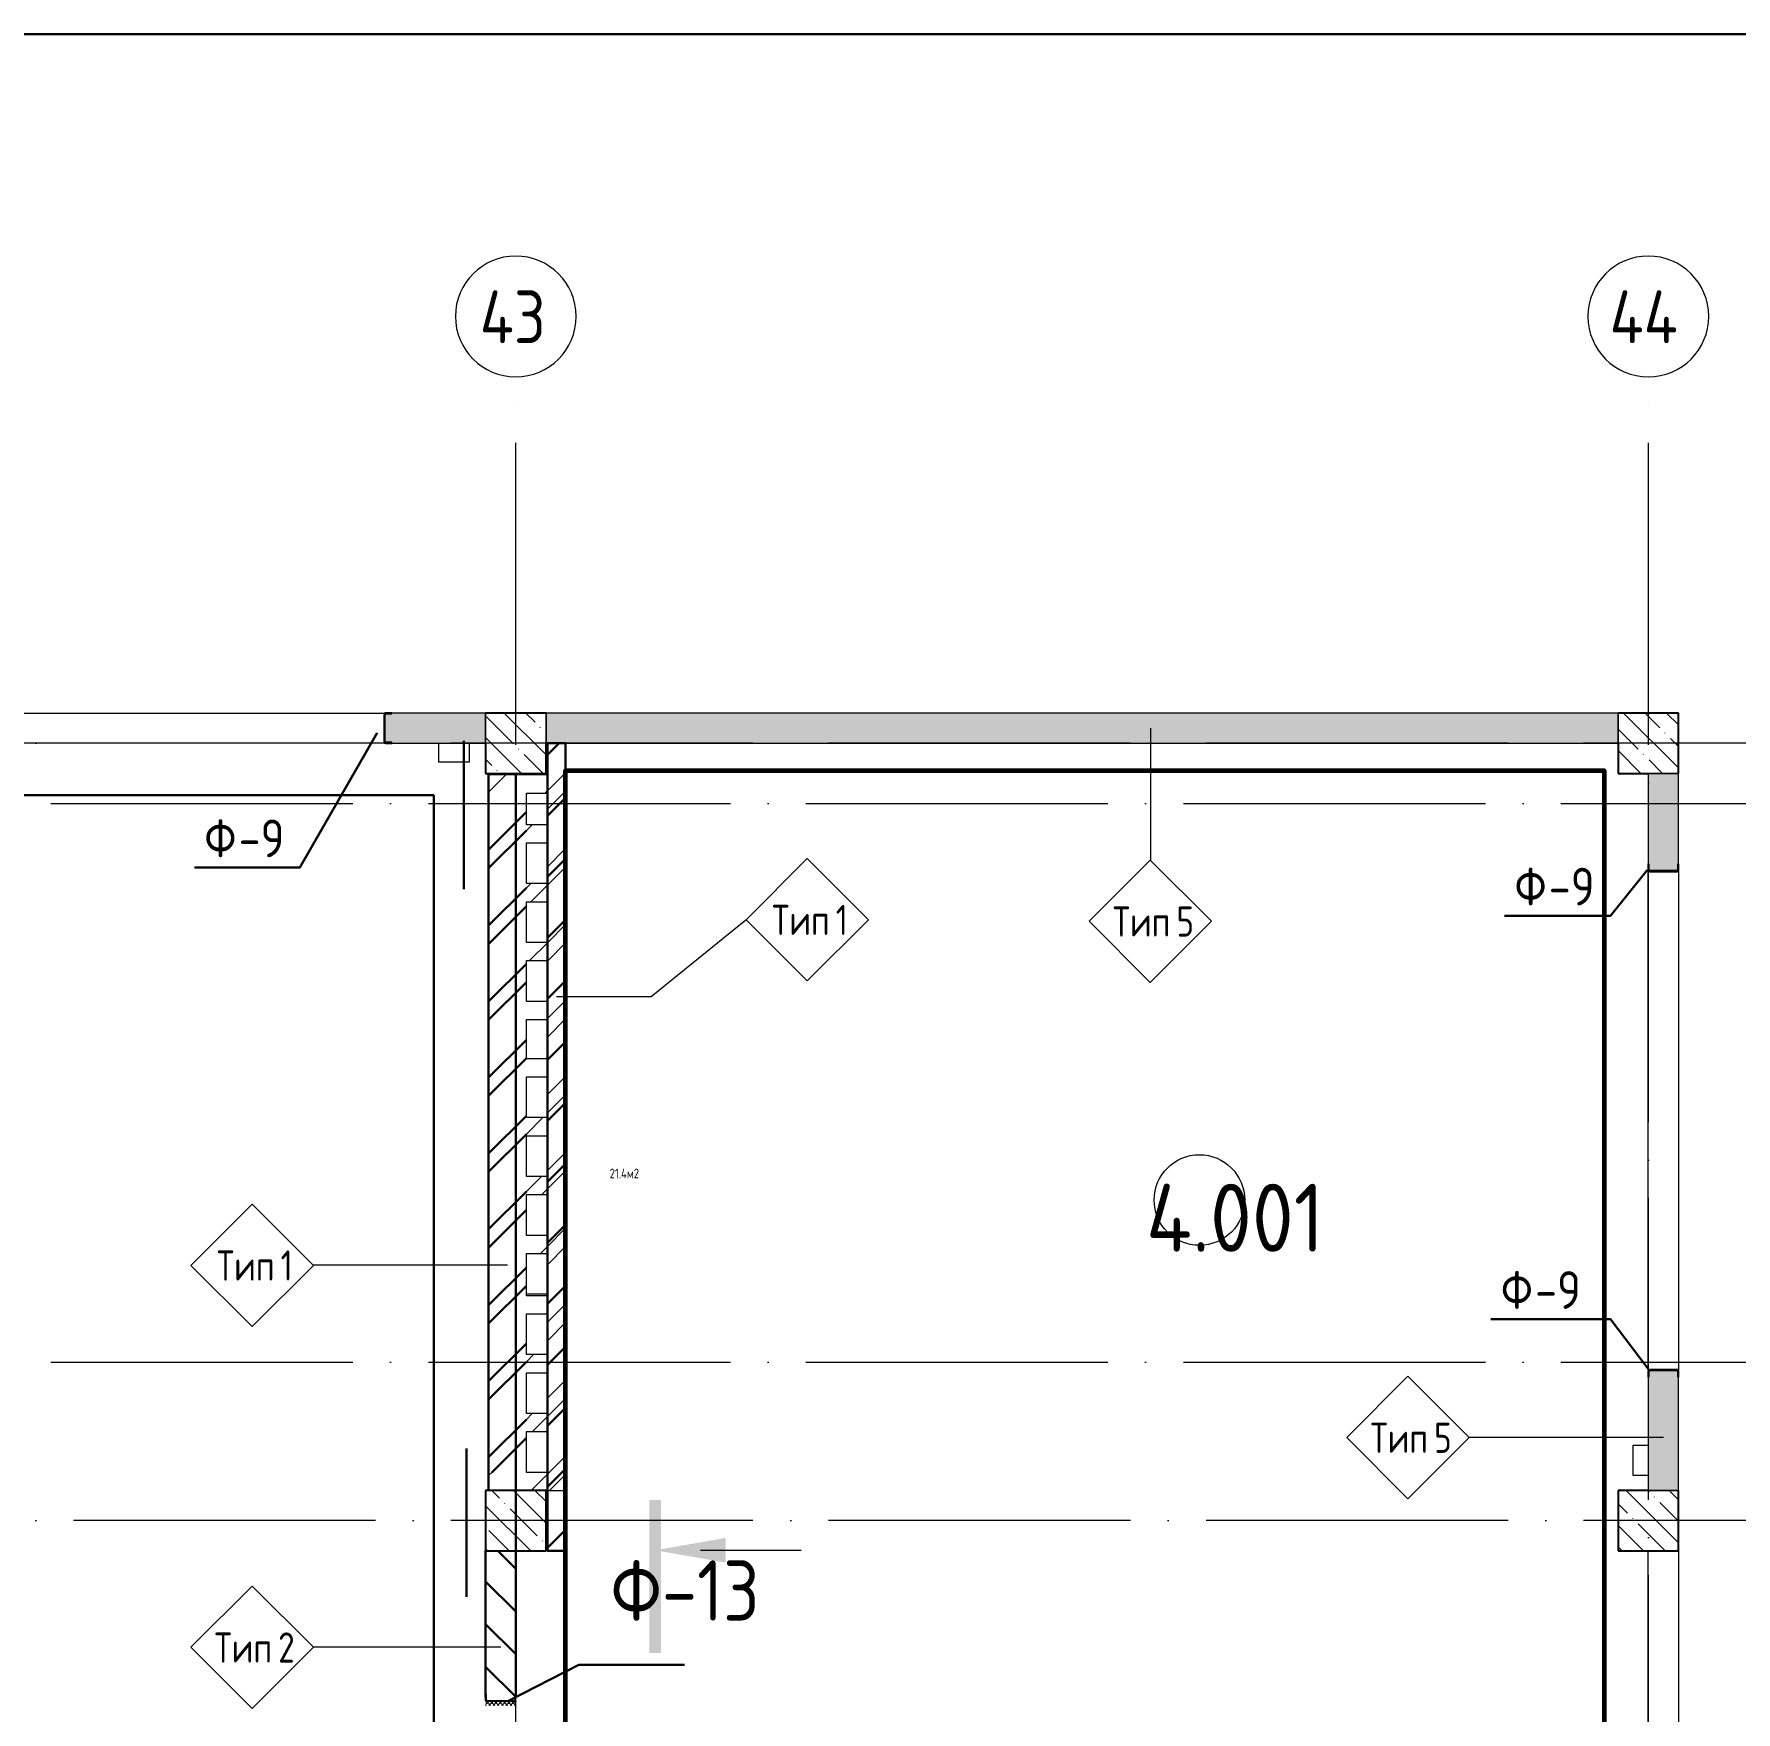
# Model space of a CAD drawing. Header units: millimetres. Extents: x -592259 to 288321, y -552984 to 293768.
# Drawn here: x 115442 to 126713, y -345760 to -334645 of the extents above; entities that cross this region are included whole.
import ezdxf

# ---------------------------------------------------------------- set-up
doc = ezdxf.new("R2010")
doc.units = ezdxf.units.MM
doc.linetypes.add('ADSK_Линия сетки', pattern=[2500, 2000, -250, 0, -250])
doc.linetypes.add('ADSK_Скрыто', pattern=[600, 300, -300])
for name, color, linetype, lineweight in [('0) блоки', 6, 'Continuous', 30), ('0.3) ПГП 6 вып', 4, 'Continuous', 30), ('2)Фарх готовы', 3, 'Continuous', 30), ('2)Фархверки', 40, 'Continuous', 30), ('4) Штукатурка', 6, 'Continuous', 30), ('4.2) Штук 4 вып', 6, 'Continuous', 60), ('4.5) Штук Гипсовая по ЖБ', 6, 'Continuous', 30), ('4.6) Швы', 6, 'Continuous', 30), ('A-AREA-____-IDEN', 250, 'Continuous', 9), ('A-DOOR-____-OTLN', 250, 'Continuous', 5), ('A-FLOR-____-OTLN', 250, 'Continuous', 9), ('A-WALL-____-IDEN', 250, 'Continuous', 9), ('A-WALL-____-MCUT', 250, 'Continuous', 13), ('A-WALL-____-PATT', 250, 'Continuous', 13), ('G-____-____-SYMB', 250, 'ADSK_Скрыто', 9), ('I-WALL-____-OTLN', 250, 'Continuous', 9), ('S-COLS-____-MCUT', 250, 'Continuous', 25), ('S-COLS-____-OTLN', 250, 'Continuous', 9), ('S-GRID-____-IDEN', 250, 'Continuous', 9), ('S-GRID-____-OTLN', 250, 'Continuous', 9)]:
    doc.layers.add(name, color=color, linetype=linetype, lineweight=lineweight)
doc.styles.add('GOST Common', font='', dxfattribs={"width": 0.9, "height": 350})
doc.styles.add('GOST Common_1', font='', dxfattribs={"width": 0.9, "height": 250})
doc.styles.add('ISOCPEUR', font='isocpeur.ttf', dxfattribs={"width": 0.8, "height": 100})
doc.styles.add('ISOCPEUR_1', font='isocpeur.ttf', dxfattribs={"width": 0.9, "height": 250})
doc.styles.add('А3', font='ГОСТ тип А.ttf')
doc.styles.get('GOST Common').set_extended_font_data('GOST Common')
doc.styles.get('GOST Common_1').set_extended_font_data('GOST Common')
pattern_1 = [(45, (-26617.47, -398117.93), (-251.4472, 251.4472), []), (45, (-26617.47, -397736.93), (-251.4472, 251.4472), [])]
pattern_2 = [(50, (-26617.47, -398117.93), (364.36793, -31.8783), [38.1, -419.1]), (355, (-26617.47, -398117.93), (-70.48585, 382.1133), [30.48, -335.28]), (100.451, (-26587.1, -398120.6), (293.885, 350.2334), [32.38, -356.18]), (46.184, (-26617.47, -398016.33), (542.1585, -84.0858), [57.15, -628.65]), (96.636, (-26572.3, -398023.34), (474.8049, 494.8554), [48.57, -534.27]), (351.184, (-26617.47, -398016.33), (474.8102, 494.85), [45.72, -502.92]), (21, (-26566.67, -398041.73), (303.22847, -204.53046), [38.1, -419.1]), (326, (-26566.67, -398041.73), (123.6039, 368.37604), [30.48, -335.28]), (71.451, (-26541.4, -398058.78), (426.8341, 163.8427), [32.38, -356.18]), (37.5, (-26617.47, -398117.93), (6.17665, 169.11015), [16.764, -314.452, 16.764, -323.596, -336.55]), (37.5, (-26617.47, -398117.93), (6.17665, 169.11015), [-671.576, 16.764, -319.786]), (7.5, (-26617.47, -398117.93), (133.63888, 200.3615), [16.764, -177.292, 16.764, -306.832, -128.27]), (7.5, (-26617.47, -398117.93), (133.63888, 200.3615), [-517.652, 16.764, -111.506]), (327.5, (-26730.75, -398117.93), (271.18182, -11.45836), [16.764, -110.236, 16.764, -379.476, -525.78]), (327.5, (-26730.75, -398117.93), (271.18182, -11.45836), [-523.24, 16.764, -509.016]), (317.5, (-26781.55, -398117.93), (296.2585, 50.85285), [16.764, -148.336, 16.764, -246.38, -373.38]), (317.5, (-26781.55, -398117.93), (296.2585, 50.85285), [-428.244, 16.764, -356.616])]
pattern_3 = [(135, (-26617.47, -398117.93), (-142.5612, -142.5612), []), (135, (-26474.9, -398117.93), (-142.5612, -142.5612), [252.016, -50.403, 3.353, -47.05])]

# ---------------------------------------------------------------- blocks, each defined once
blk = doc.blocks.new('Дверь_СКБ_2Ст_Фрамуга2 - Н_ВВ-3_2500x2600h_Учебные помещения_Фрамуга слева-42054644-Кладочный план внутренних ограждающих конструкций на отм_ _12_600_ Секция 3_')
at = {"layer": 'A-DOOR-____-OTLN'}
h = blk.add_hatch(dxfattribs=at)
h.set_pattern_fill('FP_5', color=256, style=0, pattern_type=2)
h.set_pattern_definition([(45, (-1071.384, 164.685), (-14.1421, 14.1421), []), (135, (-1071.384, 164.685), (-14.1421, -14.1421), [])])
h.paths.add_polyline_path([(-1237.5, -100), (-1212.5, -100), (-1212.5, 100), (-1237.5, 100)])
h = blk.add_hatch(dxfattribs=at)
h.set_pattern_fill('FP_4', color=256, style=0, pattern_type=2)
h.set_pattern_definition([(135, (1051.41, 164.685), (-14.1421, -14.1421), []), (225, (1051.41, 164.685), (14.1421, -14.1421), [])])
h.paths.add_polyline_path([(1237.5, -100), (1262.5, -100), (1262.5, 100), (1237.5, 100)])
blk = doc.blocks.new('BSC_Колонна _Прямоугольная - 400x400-35404542-Кладочный план внутренних ограждающих конструкций на отм_ _12_600_ Секция 3_')
at = {"layer": 'S-COLS-____-OTLN', "lineweight": 5}
h = blk.add_hatch(dxfattribs=at)
h.set_pattern_fill('FP_26', color=256, style=0, pattern_type=2)
h.set_pattern_definition([(135, (-145249.98, -53625), (-142.56192, -142.56192), []), (135, (-145107.42, -53625), (-142.56192, -142.56192), [252.016, -50.403, 3.353, -47.05])])
h.paths.add_polyline_path([(-200, -200), (200, -200), (200, 200), (-200, 200), (-200, -193)])
at = {"layer": 'S-COLS-____-MCUT'}
for p, q in [((200, 200), (-200, 200)), ((-200, 200), (-200, -200)), ((200, -200), (200, 200)), ((-200, -200), (200, -200))]:
    blk.add_line(p, q, dxfattribs=at)
blk = doc.blocks.new('ADSK_КолоннаНесущая_Швеллер_Гнутый_ГОСТ 8278-83 - 200х50х4_таб_1 2-38569673-Кладочный план внутренних ограждающих конструкций на отм_ _12_600_ Секция 3_')
at = {"layer": 'S-COLS-____-MCUT'}
for p, q in [((-10.1, 90), (-10.1, -90)), ((-6.1, -90), (-6.1, 90)), ((39.9, 100), (-0.1, 100)), ((-0.1, 96), (39.9, 96)), ((39.9, 96), (39.9, 100)), ((39.9, -96), (-0.1, -96)), ((-0.1, -100), (39.9, -100)), ((39.9, -100), (39.9, -96))]:
    blk.add_line(p, q, dxfattribs=at)
for centre, radius, start, end in [((-0.1, 90), 10, 90, 180), ((-0.1, 90), 6, 90, 180), ((-0.1, -90), 10, 180, 270), ((-0.1, -90), 6, 180, 270)]:
    blk.add_arc(centre, radius, start, end, dxfattribs=at)
blk = doc.blocks.new('ADSK_КолоннаНесущая_Швеллер_Гнутый_ГОСТ 8278-83 - 200х50х4_таб_1 2-39321751-Кладочный план внутренних ограждающих конструкций на отм_ _12_600_ Секция 3_')
at = {"layer": 'S-COLS-____-MCUT'}
for p, q in [((-6.1, -90), (-6.1, 90)), ((39.9, 100), (-0.1, 100)), ((-0.1, 96), (39.9, 96)), ((39.9, 96), (39.9, 100)), ((39.9, -96), (-0.1, -96)), ((19.9, -100), (39.9, -100)), ((39.9, -100), (39.9, -96))]:
    blk.add_line(p, q, dxfattribs=at)
for centre, radius, start, end in [((-0.1, 90), 10, 90, 180), ((-0.1, 90), 6, 90, 180), ((-0.1, -90), 10, 180, 267.12438), ((-0.1, -90), 6, 180, 270)]:
    blk.add_arc(centre, radius, start, end, dxfattribs=at)
blk = doc.blocks.new('Ось сетки - Круг_Ø8 мм-39983606-Кладочный план внутренних ограждающих конструкций на отм_ _12_600_ Секция 3_')
at = {"layer": 'S-GRID-____-IDEN'}
for start, end in [(360, 180), (180, 360)]:
    blk.add_arc((0, 0), 4, start, end, dxfattribs=at)
blk = doc.blocks.new('Разрез - Номер вида спереди_3_5 мм-32550530-Кладочный план внутренних ограждающих конструкций на отм_ _12_600_ Секция 3_')
at = {"layer": 'G-____-____-SYMB', "linetype": 'Continuous'}
for points in [[(9.8, 0.4), (9.8, -0.39), (-0.33, -0.39), (-0.33, 0.4)], [(2.18, -4.67), (3, 0), (3.82, -4.67)]]:
    blk.add_hatch(color=256, dxfattribs=at).paths.add_polyline_path(points)
at = {"layer": 'G-____-____-SYMB', "linetype": 'Continuous', "lineweight": 20}
blk.add_line((3, -3), (3, -9.66), dxfattribs=at)
blk = doc.blocks.new('ADSK_Марка_Стена - Типоразмер_ADSK_Марка-30564887-Кладочный план внутренних ограждающих конструкций на отм_ _12_600_ Секция 3_')
at = {"layer": 'A-WALL-____-IDEN'}
for p, q in [((-0.16, 4.37), (-4.21, 0.31)), ((3.9, 0.31), (-0.16, 4.37)), ((-4.21, 0.31), (-0.16, -3.74)), ((-0.16, -3.74), (3.9, 0.31))]:
    blk.add_line(p, q, dxfattribs=at)
blk = doc.blocks.new('AAR_СКБ_Марка_Помещения_мал - Номер-28977439-АР1_Маркировочный план 3 этажа секция 2_3')
at = {"layer": 'A-AREA-____-IDEN'}
blk.add_circle((-0.03, 0), 3, dxfattribs=at)

msp = doc.modelspace()

# ---------------------------------------------------------------- hatches: boundary and pattern name
at = {"layer": '0) блоки'}
h = msp.add_hatch(dxfattribs=at)
h.set_pattern_fill('FP_3', color=256, style=0, pattern_type=2)
h.set_pattern_definition(pattern_1)
h.paths.add_polyline_path([(118452.5104, -344172.8145), (118702.5104, -344172.8145), (118702.5104, -339672.9338), (118452.5104, -339672.9338), (118452.5104, -343626.1622)])
h = msp.add_hatch(dxfattribs=at)
h.set_pattern_fill('FP_2', color=256, style=0, pattern_type=2)
h.set_pattern_definition([(135, (-26617.47, -398117.93), (-141.42136, -141.42136), [])])
h.paths.add_polyline_path([(118632.5323, -352742.9338), (118632.5323, -352542.9348), (118432.5323, -352542.9348), (118432.5323, -352742.9338)])
h.paths.add_polyline_path([(118432.5323, -351292.9348), (118632.5323, -351292.9348), (118632.5323, -350792.9338), (118432.5323, -350792.9338), (118432.5323, -351262.9348)])
h.paths.add_polyline_path([(118632.5323, -350392.9338), (118632.5323, -348192.8735), (118432.5323, -348192.8735), (118432.5323, -350392.9338)])
h.paths.add_polyline_path([(118432.5323, -345692.8735), (118632.5323, -345692.8735), (118632.5202, -344692.9338), (118432.5323, -344692.9338), (118432.5323, -345662.8735)])
at = {"layer": '0.3) ПГП 6 вып'}
h = msp.add_hatch(dxfattribs=at)
h.set_pattern_fill('ANSI31', color=4, scale=90)
h.paths.add_polyline_path([(118962.5104, -344692.9338), (118842.5104, -344692.9338), (118842.5104, -339342.9338), (118962.5104, -339342.9338)])
at = {"layer": 'A-WALL-____-PATT', "lineweight": 15}
h = msp.add_hatch(dxfattribs=at)
h.set_pattern_fill('FP_23', color=256, style=0, pattern_type=2)
h.set_pattern_definition(pattern_2)
h.paths.add_polyline_path([(125932.5104, -339342.9338), (125932.5104, -339142.9338), (118832.5104, -339142.9338), (118832.5104, -339342.9338), (120272.9187, -339342.9338)])
h.paths.add_polyline_path([(118432.5104, -339342.9338), (118432.5104, -339142.9338), (117761.5317, -339142.9338), (117761.5317, -339342.9338)])
h.paths.add_polyline_path([(114461.5317, -339342.9338), (114461.5317, -339142.9338), (113831.5104, -339142.9338), (113831.5104, -339342.9338), (114192.4328, -339342.9338)])
h = msp.add_hatch(dxfattribs=at)
h.set_pattern_fill('FP_3', color=256, style=0, pattern_type=2)
h.set_pattern_definition(pattern_1)
h.paths.add_polyline_path([(118962.5104, -344292.8145), (118962.5104, -339342.9338), (118842.5104, -339342.9338), (118842.5104, -344292.8145)])
h = msp.add_hatch(dxfattribs=at)
h.set_pattern_fill('FP_3', color=256, style=0, pattern_type=2)
h.set_pattern_definition(pattern_1)
h.paths.add_polyline_path([(118842.5104, -339672.9338), (118842.5104, -339552.9338), (118452.5104, -339552.9338), (118452.5104, -339672.9338), (118752.7972, -339672.9338)])
h = msp.add_hatch(dxfattribs=at)
h.set_pattern_fill('FP_23', color=256, style=0, pattern_type=2)
h.set_pattern_definition(pattern_2)
h.paths.add_polyline_path([(126332.5104, -397892.9338), (126332.5104, -397492.9344), (126132.5104, -397492.9344), (126132.5104, -397892.9338)])
h.paths.add_polyline_path([(126132.5104, -393792.9338), (126332.5104, -393792.9338), (126332.5104, -392992.9344), (126132.5104, -392992.9344), (126132.5104, -393448.7037)])
h.paths.add_polyline_path([(126332.5104, -391292.9344), (126332.5104, -390592.9344), (126132.5104, -390592.9344), (126132.5104, -391292.9344)])
h.paths.add_polyline_path([(126132.5104, -389292.9338), (126332.5104, -389292.9338), (126332.5104, -388492.9344), (126132.5104, -388492.9344), (126132.5104, -389208.4874)])
h.paths.add_polyline_path([(126132.5104, -384792.9338), (126332.5104, -384792.9338), (126332.5104, -383992.9344), (126132.5104, -383992.9344)])
h.paths.add_polyline_path([(126332.5104, -382292.9344), (126332.5104, -381592.9344), (126132.5104, -381592.9344), (126132.5104, -382292.9344)])
h.paths.add_polyline_path([(126332.5104, -380292.9338), (126332.5104, -379492.9344), (126132.5104, -379492.9344), (126132.5104, -380292.9338)])
h.paths.add_polyline_path([(126332.5104, -375792.9338), (126332.5104, -374992.9344), (126132.5104, -374992.9344), (126132.5104, -375792.9338)])
h.paths.add_polyline_path([(126132.5104, -373292.9344), (126332.5104, -373292.9344), (126332.5104, -372592.9344), (126132.5104, -372592.9344)])
h.paths.add_polyline_path([(126132.5104, -371292.9338), (126332.5104, -371292.9338), (126332.5104, -370492.9344), (126132.5104, -370492.9344), (126132.5104, -371187.5681)])
h.paths.add_polyline_path([(126332.5104, -366792.9338), (126332.5104, -365992.9344), (126132.5104, -365992.9344), (126132.5104, -366792.9338)])
h.paths.add_polyline_path([(126332.5104, -365092.9344), (126332.5104, -364392.9344), (126132.5104, -364392.9344), (126132.5104, -365092.9344)])
h.paths.add_polyline_path([(126132.5104, -362692.9344), (126332.5104, -362692.9344), (126332.5104, -362292.9338), (126132.5104, -362292.9338), (126132.5104, -362442.122)])
h.paths.add_polyline_path([(126332.5104, -361892.9338), (126332.5104, -361492.9344), (126132.5104, -361492.9344), (126132.5104, -361892.9338)])
h.paths.add_polyline_path([(126332.5104, -358192.9344), (126332.5104, -357392.9338), (126132.5104, -357392.9338), (126132.5104, -358192.9344)])
h.paths.add_polyline_path([(126132.5104, -353692.9338), (126332.5104, -353692.9338), (126332.5104, -352492.9338), (126132.5104, -352492.9338), (126132.5104, -353282.9344)])
h.paths.add_polyline_path([(126332.5104, -350392.9338), (126332.5104, -350092.9344), (126132.5104, -350092.9344), (126132.5104, -350392.9338)])
h.paths.add_polyline_path([(126332.5104, -349192.9344), (126332.5104, -347992.9344), (126132.5104, -347992.9344), (126132.5104, -349192.9344)])
h.paths.add_polyline_path([(126132.5104, -347092.9344), (126332.5104, -347092.9344), (126332.5104, -346392.9344), (126132.5104, -346392.9344)])
h.paths.add_polyline_path([(126332.5104, -344292.9338), (126332.5104, -343492.9344), (126132.5104, -343492.9344), (126132.5104, -344292.9338)])
h.paths.add_polyline_path([(126332.5104, -340192.9344), (126332.5104, -339542.9338), (126132.5104, -339542.9338), (126132.5104, -340192.9344)])
h = msp.add_hatch(dxfattribs=at)
h.set_pattern_fill('FP_3', color=256, style=0, pattern_type=2)
h.set_pattern_definition(pattern_1)
h.paths.add_polyline_path([(118842.5104, -340002.9338), (118842.5104, -339882.9338), (118702.5104, -339882.9338), (118702.5104, -340002.9338), (118752.7972, -340002.9338)])
h = msp.add_hatch(dxfattribs=at)
h.set_pattern_fill('FP_3', color=256, style=0, pattern_type=2)
h.set_pattern_definition(pattern_1)
h.paths.add_polyline_path([(118842.5104, -340392.9338), (118842.5104, -340272.9338), (118702.5104, -340272.9338), (118702.5104, -340392.9338), (118752.7972, -340392.9338)])
h = msp.add_hatch(dxfattribs=at)
h.set_pattern_fill('FP_3', color=256, style=0, pattern_type=2)
h.set_pattern_definition(pattern_1)
h.paths.add_polyline_path([(118842.5104, -340782.9338), (118842.5104, -340662.9338), (118702.5104, -340662.9338), (118702.5104, -340782.9338), (118752.7972, -340782.9338)])
h = msp.add_hatch(dxfattribs=at)
h.set_pattern_fill('FP_3', color=256, style=0, pattern_type=2)
h.set_pattern_definition(pattern_1)
h.paths.add_polyline_path([(118842.5104, -341172.9338), (118842.5104, -341052.9338), (118702.5104, -341052.9338), (118702.5104, -341172.9338), (118752.7972, -341172.9338)])
h = msp.add_hatch(dxfattribs=at)
h.set_pattern_fill('FP_3', color=256, style=0, pattern_type=2)
h.set_pattern_definition(pattern_1)
h.paths.add_polyline_path([(118842.5104, -341942.9338), (118842.5104, -341822.9338), (118702.5104, -341822.9338), (118702.5104, -341942.9338), (118752.7972, -341942.9338)])
h = msp.add_hatch(dxfattribs=at)
h.set_pattern_fill('FP_3', color=256, style=0, pattern_type=2)
h.set_pattern_definition(pattern_1)
h.paths.add_polyline_path([(118842.5104, -342332.9338), (118842.5104, -342212.9338), (118702.5104, -342212.9338), (118702.5104, -342332.9338), (118752.7972, -342332.9338)])
h = msp.add_hatch(dxfattribs=at)
h.set_pattern_fill('FP_3', color=256, style=0, pattern_type=2)
h.set_pattern_definition(pattern_1)
h.paths.add_polyline_path([(118842.5104, -342722.9338), (118842.5104, -342602.9338), (118702.5104, -342602.9338), (118702.5104, -342722.9338), (118752.7972, -342722.9338)])
h = msp.add_hatch(dxfattribs=at)
h.set_pattern_fill('FP_3', color=256, style=0, pattern_type=2)
h.set_pattern_definition(pattern_1)
h.paths.add_polyline_path([(118842.5104, -343512.9338), (118842.5104, -343392.9338), (118702.5104, -343392.9338), (118702.5104, -343512.9338), (118752.7972, -343512.9338)])
h = msp.add_hatch(dxfattribs=at)
h.set_pattern_fill('FP_3', color=256, style=0, pattern_type=2)
h.set_pattern_definition(pattern_1)
h.paths.add_polyline_path([(118842.5104, -343902.9338), (118842.5104, -343782.9338), (118702.5104, -343782.9338), (118702.5104, -343902.9338), (118752.7972, -343902.9338)])
h = msp.add_hatch(dxfattribs=at)
h.set_pattern_fill('FP_3', color=256, style=0, pattern_type=2)
h.set_pattern_definition(pattern_1)
h.paths.add_polyline_path([(118842.5104, -344292.8145), (118842.5104, -344172.8145), (118452.5104, -344172.8145), (118452.5104, -344292.8145), (118752.7972, -344292.8145)])
at = {"layer": 'S-COLS-____-OTLN', "lineweight": 5}
h = msp.add_hatch(dxfattribs=at)
h.set_pattern_fill('FP_1', color=256, style=0, pattern_type=2)
h.set_pattern_definition(pattern_3)
h.paths.add_polyline_path([(118432.5104, -339542.9338), (118832.5104, -339542.9338), (118832.5104, -339142.9338), (118432.5104, -339142.9338), (118432.5104, -339385.9459)])
h = msp.add_hatch(dxfattribs=at)
h.set_pattern_fill('FP_1', color=256, style=0, pattern_type=2)
h.set_pattern_definition(pattern_3)
h.paths.add_polyline_path([(125932.5104, -339542.9338), (126332.5104, -339542.9338), (126332.5104, -339142.9338), (125932.5104, -339142.9338), (125932.5104, -339342.9338)])
h = msp.add_hatch(dxfattribs=at)
h.set_pattern_fill('FP_1', color=256, style=0, pattern_type=2)
h.set_pattern_definition(pattern_3)
h.paths.add_polyline_path([(125932.5104, -344692.9338), (126332.5104, -344692.9338), (126332.5104, -344292.9338), (125932.5104, -344292.9338)])

# ---------------------------------------------------------------- linework, layer by layer
at = {"layer": '0) блоки'}
for p, q in [((118452.5104, -339552.9338), (118452.5104, -344292.8145)), ((118632.5323, -345662.8735), (118632.5323, -339552.9338)), ((118432.5323, -344692.9338), (118432.5323, -345662.8735))]:
    msp.add_line(p, q, dxfattribs=at)
at = {"layer": '0.3) ПГП 6 вып'}
msp.add_lwpolyline([(118962.5104, -344692.9338), (118842.5104, -344692.9338), (118842.5104, -339342.9338), (118962.5104, -339342.9338)], close=True, dxfattribs=at)
at = {"layer": '2)Фарх готовы'}
msp.add_lwpolyline([(118584.1074, -345686.8767), (119050.165, -345447.8622), (119750.165, -345447.8622)], dxfattribs=at)
at = {"layer": '2)Фархверки'}
for points in [[(117713.3798, -339273.831), (117201.5645, -340166.3354), (117204.2773, -340166.3354), (116504.2773, -340166.3354)], [(126125.7817, -340183.0253), (125880.8902, -340485.8569), (125180.8902, -340485.8569)], [(126131.1926, -343487.0975), (125880.8902, -343157.9793), (125790.2722, -343157.9793), (125090.2722, -343157.9793)]]:
    msp.add_lwpolyline(points, dxfattribs=at)
at = {"layer": '4) Штукатурка'}
msp.add_line((118089.5045, -339687.8825), (118089.5045, -397821.1996), dxfattribs=at)
msp.add_lwpolyline([(101042.1279, -334645.3829), (133471.8476, -334645.3829), (133471.8476, -405682.1948), (101042.1279, -405682.1948)], close=True, dxfattribs=at)
at = {"layer": '4.2) Штук 4 вып'}
msp.add_lwpolyline([(125839.4774, -348608.1538), (118962.5104, -348608.1538), (118962.5104, -339524.1346), (125839.4774, -339524.1346)], close=True, dxfattribs=at)
at = {"layer": '4.5) Штук Гипсовая по ЖБ'}
msp.add_line((114093.4782, -339687.8825), (118089.5045, -339687.8825), dxfattribs=at)
at = {"layer": '4.6) Швы'}
for points in [[(118288.4342, -340309.6602), (118288.4342, -339326.7379)], [(118030.4218, -339687.8825), (117136.8041, -339687.8825)], [(118306.5581, -344998.0685), (118306.5581, -344015.1462)]]:
    msp.add_lwpolyline(points, dxfattribs=at)
at = {"layer": 'A-FLOR-____-OTLN'}
for p, q in [((118122.5104, -339467.9338), (118122.5104, -339342.9338)), ((118322.5104, -339342.9338), (118322.5104, -339467.9338)), ((118322.5104, -339467.9338), (118122.5104, -339467.9338)), ((118842.5104, -342992.9338), (118702.5104, -342992.9338)), ((126032.5104, -344192.9338), (126032.5104, -343992.9338)), ((126032.5104, -343992.9338), (126132.5104, -343992.9338)), ((126132.5104, -344192.9338), (126032.5104, -344192.9338))]:
    msp.add_line(p, q, dxfattribs=at)
at = {"layer": 'A-WALL-____-IDEN'}
for p, q in [((122834.9223, -339242.9338), (122834.9223, -340116.7188)), ((119529.6979, -341020.801), (120156.8854, -340512.0619)), ((118902.5104, -341020.801), (119529.6979, -341020.801)), ((118577.5104, -342801.3877), (117291.8854, -342801.3877)), ((126232.5104, -343942.235), (124946.8854, -343942.235)), ((118532.5323, -345331.7286), (117291.8854, -345331.7286))]:
    msp.add_line(p, q, dxfattribs=at)
at = {"layer": 'A-WALL-____-MCUT', "color": 7, "lineweight": 15}
for p, q in [((118432.5104, -339142.9338), (117761.5317, -339142.9338)), ((117761.5317, -339142.9338), (117761.5317, -339342.9338)), ((125932.5104, -339142.9338), (118832.5104, -339142.9338)), ((117761.5317, -339342.9338), (118432.5104, -339342.9338)), ((118832.5104, -339342.9338), (125932.5104, -339342.9338)), ((118842.5104, -339342.9338), (118842.5104, -339552.9338)), ((118962.5104, -344292.8145), (118962.5104, -339342.9338)), ((118842.5104, -339552.9338), (118452.5104, -339552.9338)), ((126132.5104, -339542.9338), (126132.5104, -340192.9344)), ((126332.5104, -340192.9344), (126332.5104, -339542.9338)), ((118702.5104, -339882.9338), (118702.5104, -339672.9338)), ((118702.5104, -339672.9338), (118842.5104, -339672.9338)), ((118842.5104, -339672.9338), (118842.5104, -339882.9338)), ((118842.5104, -339882.9338), (118702.5104, -339882.9338)), ((118702.5104, -340272.9338), (118702.5104, -340002.9338)), ((118702.5104, -340002.9338), (118842.5104, -340002.9338)), ((118842.5104, -340002.9338), (118842.5104, -340272.9338)), ((126132.5104, -340192.9344), (126332.5104, -340192.9344)), ((118842.5104, -340272.9338), (118702.5104, -340272.9338)), ((118702.5104, -340662.9338), (118702.5104, -340392.9338)), ((118702.5104, -340392.9338), (118842.5104, -340392.9338)), ((118842.5104, -340392.9338), (118842.5104, -340662.9338)), ((118842.5104, -340662.9338), (118702.5104, -340662.9338)), ((118702.5104, -341052.9338), (118702.5104, -340782.9338)), ((118702.5104, -340782.9338), (118842.5104, -340782.9338)), ((118842.5104, -340782.9338), (118842.5104, -341052.9338)), ((118842.5104, -341052.9338), (118702.5104, -341052.9338)), ((118702.5104, -341432.9338), (118702.5104, -341172.9338)), ((118702.5104, -341172.9338), (118842.5104, -341172.9338)), ((118842.5104, -341172.9338), (118842.5104, -341432.9338)), ((118842.5104, -341432.9338), (118702.5104, -341432.9338)), ((118702.5104, -341822.9338), (118702.5104, -341552.9338)), ((118702.5104, -341552.9338), (118842.5104, -341552.9338)), ((118842.5104, -341552.9338), (118842.5104, -341822.9338)), ((118842.5104, -341822.9338), (118702.5104, -341822.9338)), ((118702.5104, -342212.9338), (118702.5104, -341942.9338)), ((118702.5104, -341942.9338), (118842.5104, -341942.9338)), ((118842.5104, -341942.9338), (118842.5104, -342212.9338)), ((118842.5104, -342212.9338), (118702.5104, -342212.9338)), ((118702.5104, -342602.9338), (118702.5104, -342332.9338)), ((118702.5104, -342332.9338), (118842.5104, -342332.9338)), ((118842.5104, -342332.9338), (118842.5104, -342602.9338)), ((118842.5104, -342602.9338), (118702.5104, -342602.9338)), ((118702.5104, -343002.9338), (118702.5104, -342722.9338)), ((118702.5104, -342722.9338), (118842.5104, -342722.9338)), ((118842.5104, -342722.9338), (118842.5104, -343002.9338)), ((118842.5104, -343002.9338), (118702.5104, -343002.9338)), ((118702.5104, -343392.9338), (118702.5104, -343122.9338)), ((118702.5104, -343122.9338), (118842.5104, -343122.9338)), ((118842.5104, -343122.9338), (118842.5104, -343392.9338)), ((118842.5104, -343392.9338), (118702.5104, -343392.9338)), ((118702.5104, -343782.9338), (118702.5104, -343512.9338)), ((118702.5104, -343512.9338), (118842.5104, -343512.9338)), ((118842.5104, -343512.9338), (118842.5104, -343782.9338)), ((126132.5104, -343492.9344), (126132.5104, -344292.9338)), ((126332.5104, -343492.9344), (126132.5104, -343492.9344)), ((126332.5104, -344292.9338), (126332.5104, -343492.9344)), ((118842.5104, -343782.9338), (118702.5104, -343782.9338)), ((118702.5104, -344172.8145), (118702.5104, -343902.9338)), ((118702.5104, -343902.9338), (118842.5104, -343902.9338)), ((118842.5104, -343902.9338), (118842.5104, -344172.8145)), ((118842.5104, -344172.8145), (118702.5104, -344172.8145)), ((118452.5104, -344292.8145), (118962.5104, -344292.8145))]:
    msp.add_line(p, q, dxfattribs=at)
at = {"layer": 'A-WALL-____-MCUT', "lineweight": 15}
for p, q in [((118432.5104, -339342.9338), (118432.5104, -339142.9338)), ((118832.5104, -339142.9338), (118832.5104, -339342.9338)), ((125932.5104, -339342.9338), (125932.5104, -339142.9338)), ((126332.5104, -339542.9338), (126132.5104, -339542.9338)), ((126132.5104, -344292.9338), (126332.5104, -344292.9338))]:
    msp.add_line(p, q, dxfattribs=at)
at = {"layer": 'I-WALL-____-OTLN', "lineweight": 15}
for p, q in [((114461.5317, -339142.9338), (117761.5317, -339142.9338)), ((117761.5317, -339342.9338), (114461.5317, -339342.9338)), ((126132.5104, -343492.9344), (126132.5104, -340192.9344)), ((126332.5104, -340192.9344), (126332.5104, -343492.9344)), ((126132.5104, -346392.9344), (126132.5104, -344692.9344)), ((126332.5104, -344692.9344), (126332.5104, -346392.9344))]:
    msp.add_line(p, q, dxfattribs=at)
at = {"layer": 'S-COLS-____-MCUT'}
for p, q in [((118832.5104, -339142.9338), (118432.5104, -339142.9338)), ((126332.5104, -339142.9338), (125932.5104, -339142.9338)), ((126332.5104, -339542.9338), (126332.5104, -339142.9338)), ((118432.5104, -339342.9338), (118432.5104, -339542.9338)), ((118832.5104, -339542.9338), (118832.5104, -339342.9338)), ((125932.5104, -339342.9338), (125932.5104, -339542.9338)), ((118432.5104, -339542.9338), (118832.5104, -339542.9338)), ((125932.5104, -339542.9338), (126132.5104, -339542.9338)), ((126132.5104, -344292.9338), (125932.5104, -344292.9338)), ((125932.5104, -344292.9338), (125932.5104, -344692.9338)), ((126332.5104, -344692.9338), (126332.5104, -344292.9338)), ((125932.5104, -344692.9338), (126332.5104, -344692.9338))]:
    msp.add_line(p, q, dxfattribs=at)
at = {"layer": 'S-COLS-____-OTLN'}
for p, q in [((118432.5104, -339142.9338), (118432.5104, -339342.9338)), ((118832.5104, -339342.9338), (118832.5104, -339142.9338)), ((125932.5104, -339142.9338), (125932.5104, -339342.9338)), ((126132.5104, -339542.9338), (126332.5104, -339542.9338)), ((126332.5104, -344292.9338), (126132.5104, -344292.9338))]:
    msp.add_line(p, q, dxfattribs=at)
at = {"layer": 'S-GRID-____-OTLN', "linetype": 'ADSK_Линия сетки'}
for p, q in [((118632.5323, -401856.7737), (118632.5323, -336915.9292)), ((126132.5323, -401856.7737), (126132.5323, -336915.9292)), ((130203.4118, -339342.9338), (105552.8046, -339342.9338)), ((105552.8046, -339742.9338), (128993.7966, -339742.9338)), ((105552.8046, -343442.9338), (130203.4118, -343442.9338)), ((130203.4118, -344492.9338), (105552.8046, -344492.9338))]:
    msp.add_line(p, q, dxfattribs=at)

# ---------------------------------------------------------------- block references
at = {"layer": 'A-AREA-____-IDEN', "xscale": 99.99999999999993, "yscale": 99.99999999999993, "zscale": 99.99999999999993}
msp.add_blockref('AAR_СКБ_Марка_Помещения_мал - Номер-28977439-АР1_Маркировочный план 3 этажа секция 2_3', (123162.4996, -342369.0524), dxfattribs=at)
at = {"layer": 'A-DOOR-____-OTLN', "color": 255, "rotation": 89.99999999999993}
msp.add_blockref('Дверь_СКБ_2Ст_Фрамуга2 - Н_ВВ-3_2500x2600h_Учебные помещения_Фрамуга слева-42054644-Кладочный план внутренних ограждающих конструкций на отм_ _12_600_ Секция 3_', (118532.5323, -346955.3735), dxfattribs=at)
at = {"layer": 'A-WALL-____-IDEN', "xscale": 99.99999999999993, "yscale": 99.99999999999993, "zscale": 99.99999999999993}
for p in [(120578.2273, -340543.3119), (122850.5473, -340553.6857), (116901.7935, -342832.6377), (124556.7935, -343973.485), (116901.7935, -345362.9786)]:
    msp.add_blockref('ADSK_Марка_Стена - Типоразмер_ADSK_Марка-30564887-Кладочный план внутренних ограждающих конструкций на отм_ _12_600_ Секция 3_', p, dxfattribs=at)
at = {"layer": 'G-____-____-SYMB', "linetype": 'Continuous', "lineweight": 40, "extrusion": (0, 0, -1), "xscale": 99.99999999999993, "yscale": 99.99999999999993, "zscale": 99.99999999999993, "rotation": 270.0000000000002}
msp.add_blockref('Разрез - Номер вида спереди_3_5 мм-32550530-Кладочный план внутренних ограждающих конструкций на отм_ _12_600_ Секция 3_', (-119555.7893, -344389.1331), dxfattribs=at)
at = {"layer": 'S-COLS-____-OTLN'}
for name, p in [('ADSK_КолоннаНесущая_Швеллер_Гнутый_ГОСТ 8278-83 - 200х50х4_таб_1 2-38569673-Кладочный план внутренних ограждающих конструкций на отм_ _12_600_ Секция 3_', (117771.6317, -339242.9338)), ('BSC_Колонна _Прямоугольная - 400x400-35404542-Кладочный план внутренних ограждающих конструкций на отм_ _12_600_ Секция 3_', (118632.5104, -344492.9338))]:
    msp.add_blockref(name, p, dxfattribs=at)
for name, p, rotation in [('ADSK_КолоннаНесущая_Швеллер_Гнутый_ГОСТ 8278-83 - 200х50х4_таб_1 2-38569673-Кладочный план внутренних ограждающих конструкций на отм_ _12_600_ Секция 3_', (126232.5104, -340182.8344), 89.99999999996523), ('ADSK_КолоннаНесущая_Швеллер_Гнутый_ГОСТ 8278-83 - 200х50х4_таб_1 2-38569673-Кладочный план внутренних ограждающих конструкций на отм_ _12_600_ Секция 3_', (126232.5104, -343503.0344), 269.9999999999649), ('ADSK_КолоннаНесущая_Швеллер_Гнутый_ГОСТ 8278-83 - 200х50х4_таб_1 2-39321751-Кладочный план внутренних ограждающих конструкций на отм_ _12_600_ Секция 3_', (118532.7195, -345682.7735), 90.00000000000044)]:
    msp.add_blockref(name, p, dxfattribs=dict(at, rotation=rotation))
at = {"layer": 'S-GRID-____-IDEN', "xscale": 99.99999999999993, "yscale": 99.99999999999993, "zscale": 99.99999999999993}
for p in [(118632.5323, -336515.9292), (126132.5323, -336515.9292)]:
    msp.add_blockref('Ось сетки - Круг_Ø8 мм-39983606-Кладочный план внутренних ограждающих конструкций на отм_ _12_600_ Секция 3_', p, dxfattribs=at)

# ---------------------------------------------------------------- texts
at = {"layer": '0.3) ПГП 6 вып', "insert": (119253.6928, -342161.3275), "char_height": 63.81659, "attachment_point": 1, "style": 'А3'}
msp.add_mtext_dynamic_manual_height_columns('21.4м2', width=1367.025343, gutter_width=319.083, heights=[0], dxfattribs=at)
at = {"layer": '2)Фарх готовы', "insert": (119260.613, -344756.1072), "char_height": 400, "width": 526.708687, "attachment_point": 1, "style": 'GOST Common_1'}
msp.add_mtext('Ф-13', dxfattribs=at)
at = {"layer": '2)Фархверки', "char_height": 250, "attachment_point": 1, "style": 'GOST Common_1'}
for s, insert, width in [('\\fGOST Common|b0|i0|c204|p34|;\\W.9;Ф', (116570.0465, -339848.4978), 274.177125), ('-9', (116796.2652, -339848.4978), 389.620125), ('\\fGOST Common|b0|i0|c204|p34|;\\W.9;Ф', (125246.6593, -340168.0193), 274.177125), ('-9', (125472.8781, -340168.0193), 389.620125), ('\\fGOST Common|b0|i0|c204|p34|;\\W.9;Ф', (125156.0413, -342840.1418), 274.177125), ('-9', (125382.2601, -342840.1418), 389.620125)]:
    msp.add_mtext(s, dxfattribs=dict(at, insert=insert, width=width))
at = {"layer": 'A-AREA-____-IDEN', "insert": (122805.7992, -342261.5668), "char_height": 450, "width": 673.4175, "attachment_point": 1, "style": 'ISOCPEUR_1'}
msp.add_mtext('4.001', dxfattribs=at)
at = {"layer": 'A-WALL-____-IDEN', "char_height": 200, "attachment_point": 1, "style": 'ISOCPEUR'}
for s, insert, width in [('Тип', (120329.9464, -340413.6433), 387.215062), (' 1', (120649.4308, -340413.6433), 190.801625), ('Тип', (122586.1664, -340424.0171), 387.215062), (' 5', (122905.6508, -340424.0171), 230.084312), ('Тип', (116653.5126, -342702.969), 387.215062), (' 1', (116972.997, -342702.969), 190.801625), ('Тип', (124292.4126, -343843.8164), 387.215062), (' 5', (124611.897, -343843.8164), 230.084312), ('Тип', (116637.4126, -345233.3099), 387.215062), (' 2', (116956.897, -345233.3099), 230.084312)]:
    msp.add_mtext(s, dxfattribs=dict(at, insert=insert, width=width))
at = {"layer": 'S-GRID-____-IDEN', "color": 18, "true_color": 0x000000, "char_height": 350, "attachment_point": 1, "style": 'GOST Common'}
for s, insert, width in [('43', (118393.6516, -336343.3959), 577.215), ('44', (125875.6516, -336343.3959), 620.506125)]:
    msp.add_mtext(s, dxfattribs=dict(at, insert=insert, width=width))

doc.saveas('drawing.dxf')
